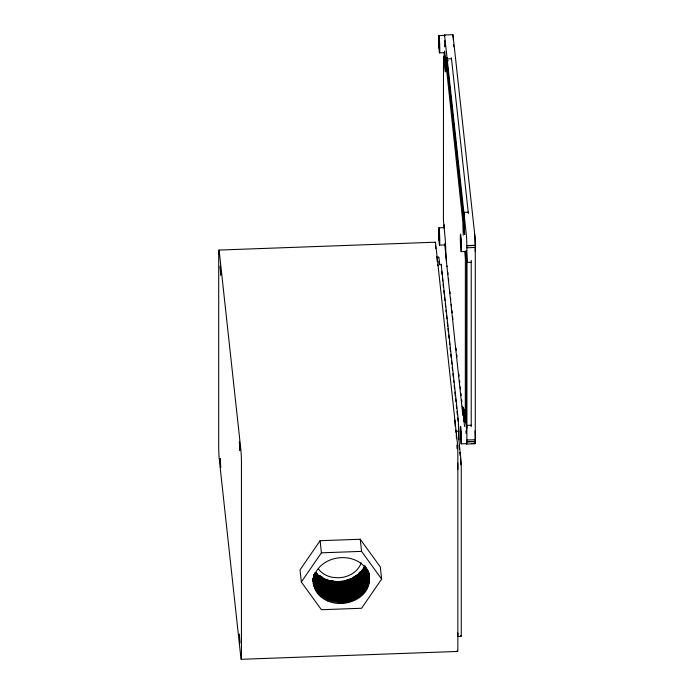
<?xml version="1.0" encoding="UTF-8"?>
<svg xmlns="http://www.w3.org/2000/svg" width="694" height="694" viewBox="0 0 694 694"><rect width="100%" height="100%" fill="white"/><g stroke="black" fill="none" stroke-linecap="round" stroke-linejoin="round"><path stroke-width="1.04" d="M457.346 650.391A9.187 0.468 87.9 0 0 457.849 647.563L457.849 454.926A9.395 0.486 87.9 0 0 457.259 441.844L435.685 243.915A9.395 0.486 87.9 0 0 435.225 242.622M444.42 56.292L444.524 54.462L445.982 67.084A14.791 0.755 87.9 0 0 446.103 68.099M457.849 632.98L457.84 633.735A8.562 0.442 87.9 0 1 457.693 636.363M444.229 35.88A9.543 0.486 87.9 0 1 444.741 36.739L466.299 234.503A9.543 0.486 87.9 0 1 466.871 245.581L466.871 441.844A9.543 0.486 87.9 0 1 466.377 442.954M471.209 260.38A8.701 0.442 87.9 0 1 471.226 261.421L471.226 425.986A8.701 0.442 87.9 0 1 471.209 426.767M474.366 233.913A8.692 0.442 87.9 0 1 475.277 245.468L475.277 441.531A9.543 0.486 87.9 0 1 474.852 443.154M471.825 443.466L475.026 443.353A8.692 0.442 87.9 0 0 475.277 441.375L475.295 439.71A8.692 0.442 87.9 0 0 475.026 431.061M441.037 264.935L441.167 264.171L458.292 419.896L458.812 432.596A10.271 0.529 87.9 0 0 459.367 444.915L460.799 458.118A8.562 0.442 87.9 0 1 461.258 468.381L461.258 633.613A8.562 0.442 87.9 0 1 460.799 635.383M455.611 430.783L455.793 430.08L456.166 432.909M314.096 575.89C325.703 595.487 361.401 590.768 366.666 568.317M368.219 572.724L367.273 578.796L364.48 584.426L360.021 589.336L364.48 584.426M367.343 579.403C359.266 595.053 369.859 576.723 368.28 573.331M437.662 264.666L438.07 265.741M444.602 56.544L445.869 67.752M320.099 540.704L300.025 569.878L301.343 582.006L321.417 609.722L361.565 608.265L381.639 579.091L380.321 566.963L360.247 539.247L320.099 540.704L321.417 552.832L301.343 582.006M319.474 582.283L319.283 580.47C332.547 590.325 353.48 587.601 363.283 574.129M366.215 569.097A28.072 22.876 -6.2 0 1 363.422 574.727C353.567 588.13 332.626 591.062 319.344 581.078A28.072 22.876 -6.2 0 1 313.766 574.762M366.215 569.713A28.072 22.876 -6.2 0 1 363.413 575.343C356.109 585.398 342.428 589.57 330.544 586.751M346.54 587.237L346.341 585.415C353.003 583.463 359.275 579.854 363.352 574.12L363.552 575.942M363.422 574.727C359.223 580.34 353.159 584.244 346.41 586.022M363.413 575.343C359.223 580.921 353.22 584.877 346.471 586.63L346.271 585.424M321.227 591.982A28.072 22.876 -6.2 0 0 340.286 597.413C349.646 596.814 359.015 592.754 364.532 584.929M315.605 572.671A28.072 22.876 -6.2 0 0 318.754 575.621L324.48 579.056L331.307 581.095L338.559 581.615L338.594 582.223L345.881 581.182L352.639 578.64L358.364 574.797A28.072 22.876 -6.2 0 0 364.957 566.183M366.016 567.284A28.072 22.876 -6.2 0 1 358.772 577.824L352.968 581.676L346.141 584.209C336.946 586.343 326.839 584.947 319.145 579.264A28.072 22.876 -6.2 0 1 314.625 574.675M314.764 575.283A28.072 22.876 -6.2 0 0 319.214 579.872C330.795 588.417 347.815 587.428 358.833 578.432A28.072 22.876 -6.2 0 0 366.085 567.892M355.397 576.115L352.517 578.033L345.742 580.574C348.744 581.971 355.458 576.636 358.434 574.788L358.373 574.181A28.072 22.876 -6.2 0 0 364.888 565.575M358.304 574.19L352.5 578.041L352.569 578.649M358.373 574.181L352.569 578.033L352.639 578.64M358.772 577.824L352.968 581.676L346.211 584.209A28.072 22.876 -6.2 0 1 324.948 582.691L319.145 579.264A28.072 22.876 -6.2 0 1 314.694 574.675M319.145 579.872L324.948 583.298A28.072 22.876 -6.2 0 0 346.271 584.816L353.029 582.283L358.833 578.432M354.218 593.188C335.219 599.972 358.286 592.728 360.013 589.232M354.842 593.821A28.072 22.876 -6.2 0 1 340.832 597.404L333.025 596.857C342.289 598.254 352.769 595.799 360.091 589.943M353.263 584.409L356.196 582.778M338.594 582.223L338.559 581.615L345.812 580.574L349.125 579.308M319.014 578.657C328.661 585.875 342.237 586.222 352.899 581.069A28.072 22.876 -6.2 0 0 365.617 567.64M346.506 586.942L349.915 585.97M315.059 573.079A28.072 22.876 -6.2 0 0 318.884 576.835C328.574 583.992 342.021 584.435 352.699 579.247A28.072 22.876 -6.2 0 0 365.018 566.79M338.793 584.036L346.08 582.995L352.83 580.462A28.072 22.876 -6.2 0 0 365.547 567.041M353.029 582.891L353.298 584.704M339.626 591.349L346.87 590.308M339.756 592.563L340.364 593.118A28.072 22.876 -6.2 0 0 367.43 575.153M340.017 594.992L340.633 595.547A28.072 22.876 -6.2 0 0 367.69 577.573M315.944 586.083C323.231 595.409 336.26 598.592 347.451 595.617M444.377 35.004L452.783 34.7M438.946 35.585L445.348 35.351M439.493 52.883A8.692 0.442 87.9 0 0 439.493 40.59A8.692 0.442 87.9 0 0 438.677 39.228A8.692 0.442 87.9 0 0 439.493 52.883L444.828 52.683M468.346 213.587A8.493 0.434 87.9 0 0 468.276 212.78L451.499 58.756L447.162 58.912L447.101 58.4A8.493 0.434 87.9 0 0 446.641 60.161L446.632 62.087A10.436 0.538 87.9 0 1 446.069 64.238M446.641 60.803L448.376 60.742M445.921 64.88L447.04 64.846L447.092 63.874L464.008 222.236A16.882 0.868 87.9 0 0 464.312 232.95M468.216 212.173L463.878 212.329L463.939 212.937A8.493 0.434 87.9 0 1 464.399 223.121L464.407 225.229A10.436 0.538 87.9 0 0 464.728 234.451M462.881 220.51L464 220.466M438.946 227.823L444.281 227.632M218.931 250.066L435.329 242.206M439.493 245.121A8.692 0.442 87.9 0 0 439.493 232.828A8.692 0.442 87.9 0 0 438.677 231.466A8.692 0.442 87.9 0 0 439.493 245.121L444.828 244.921M466.871 245.581L475.277 245.277A9.543 0.486 87.9 0 0 474.696 234.19L453.147 36.435A9.543 0.486 87.9 0 0 452.67 35.125M466.88 245.78L475.277 245.468M466.897 247.784L475.295 247.48L475.277 245.277M461.154 251.618A8.692 0.442 87.9 0 0 461.154 239.335A8.692 0.442 87.9 0 0 460.33 237.964A8.692 0.442 87.9 0 0 461.154 251.618L466.489 251.428M471.235 262.271L466.897 262.427L466.889 261.577A8.701 0.442 87.9 0 0 466.42 251.15M462.881 414.24L464 414.205M471.235 425.214L466.897 425.37L466.889 426.142A8.701 0.442 87.9 0 1 466.42 427.946L465.769 422.047M455.394 431.33L458.812 431.208M466.897 440.013L475.295 439.71M466.88 441.688L475.277 441.375M466.871 441.844L475.277 441.531M461.154 443.856A8.692 0.442 87.9 0 0 461.154 431.573A8.692 0.442 87.9 0 0 460.33 430.202A8.692 0.442 87.9 0 0 461.154 443.856L466.489 443.666M466.663 444.039L475.06 443.735M321.417 552.832L361.565 551.374L381.639 579.091M338.629 582.223C331.515 582.492 324.532 580.297 318.746 576.228A28.072 22.876 -6.2 0 1 315.605 573.279M314.989 578.97L314.443 578.996L315.362 580.774M314.998 572.472A28.072 22.876 -6.2 0 0 318.815 576.228L324.549 579.664L331.376 581.702L331.307 581.095L331.307 581.711M457.641 636.485L461.05 636.363M241.226 659.3L457.624 651.44M333.432 587.263C325.764 586.283 317.826 582.249 314.026 575.283M331.272 580.505L333.059 580.626M338.828 584.044L331.576 583.524L324.818 581.477L319.014 578.05A28.072 22.876 -6.2 0 1 314.564 573.461M339.288 588.278L339.158 587.063L331.906 586.551L325.148 584.504L319.344 581.078M339.219 587.671C332.174 587.662 325.026 586.022 319.344 581.693A28.072 22.876 -6.2 0 1 313.766 575.378M340.433 593.769L333.181 593.249A28.072 22.876 -6.2 0 1 313.367 577.72M340.572 597.846L340.884 597.864A28.072 22.876 -6.2 0 0 354.894 594.29M340.641 598.454L340.945 598.471A28.072 22.876 -6.2 0 0 354.955 594.888M340.901 600.874L341.214 600.9A28.072 22.876 -6.2 0 0 368.566 572.021M335.428 586.204L331.836 585.944L325.078 583.897L325.278 585.719M331.836 586.56C331.203 585.762 333.58 589.718 335.662 588.018M333.025 596.857C326.327 595.521 320.359 592.138 316.004 586.69M314.625 574.068A28.072 22.876 -6.2 0 0 324.887 582.084L331.567 584.131L331.446 582.309M327.863 580.08L324.549 579.056L318.685 575.621L318.815 576.228M325.252 585.424L328.661 586.742M319.483 575.534L322.771 577.477M324.679 580.878L318.876 577.443A28.072 22.876 -6.2 0 1 315.059 573.686M313.141 580.661C315.319 586.794 320.515 591.696 326.197 594.099M324.887 582.084L324.688 580.271L318.884 576.835L319.058 578.683M319.014 578.05L324.749 581.485M319.413 581.676L325.148 585.12L325.009 583.906M314.156 576.497L315.093 578.31A28.072 22.876 -6.2 0 0 363.621 576.549L366.415 570.919A28.072 22.876 -6.2 0 0 366.944 568.95M314.044 577.139L315.909 580.757A28.072 22.876 -6.2 0 0 332.92 590.82L340.173 591.34A28.072 22.876 -6.2 0 0 354.183 587.757M313.211 581.268L315.085 584.99M435.502 245.962L435.771 248.443M438.946 261.343L439.285 264.136M339.158 587.063L339.054 586.465L339.088 587.081M446.034 64.143L445.912 66.494A16.882 0.868 87.9 0 1 445.001 69.981L443.492 56.587L443.431 220.501L445.001 236.611A16.882 0.868 87.9 0 1 445.912 256.849L462.82 415.212L462.889 412.635A16.882 0.868 87.9 0 1 463.8 409.139L465.301 422.533L465.37 258.931L464.754 251.393M466.368 422.247L466.489 258.897L465.874 251.349M451.499 58.756L451.438 58.244A8.493 0.434 87.9 0 0 451.369 57.793M444.62 51.104L462.889 222.28A16.882 0.868 87.9 0 0 463.297 235.136M466.351 423.791L466.515 424.589L466.62 260.042L465.995 250.76M463.87 414.769L464.008 412.592A16.882 0.868 87.9 0 1 464.078 409.772M463.878 420.139L463.939 420.642A8.493 0.434 87.9 0 0 464.399 418.881L464.407 416.964A10.436 0.538 87.9 0 1 464.659 413.615M465.067 415.593L465.301 417.745M463.635 414.361L464.026 417.259L464.13 415.515A14.791 0.755 87.9 0 1 464.321 409.92M446.58 261.404L444.733 244.427A9.334 0.477 87.9 0 1 444.654 243.655M447.743 272.074L447.977 274.225M448.445 278.511L448.68 280.662M449.851 291.393L450.085 293.536M450.553 297.83L450.788 299.973M451.256 304.267L451.49 306.41M451.959 310.704L452.184 312.847M452.653 317.141L452.887 319.283M456.045 348.249L456.279 350.401M456.747 354.686L456.982 356.837M458.855 374.005L459.09 376.148M459.558 380.442L459.784 382.585M460.252 386.879L460.486 389.022M460.955 393.316L461.189 395.459M461.657 399.753L461.892 401.895M462.36 406.19L462.594 408.332M463.063 412.626L464.572 426.472M441.722 271.345L442.078 274.581M442.434 277.817L442.781 281.044M443.136 284.28L443.483 287.516M443.839 290.751L444.195 293.978M444.542 297.214L444.897 300.45M445.253 303.677L445.6 306.913M445.956 310.149L446.19 312.3M446.537 315.536L446.893 318.772M447.248 321.999L447.717 326.31M447.951 328.47L448.307 331.697M448.654 334.933L449.009 338.169M449.356 341.396L449.712 344.632M450.068 347.868L450.415 351.103M450.77 354.33L451.117 357.566M451.473 360.802L451.829 364.029M452.176 367.265L452.531 370.501M452.878 373.728L453.234 376.963M453.59 380.199L453.824 382.351M454.171 385.586L454.527 388.822M454.882 392.049L455.351 396.361M455.585 398.521L455.932 401.748M456.288 404.984L456.643 408.219M456.99 411.455L457.346 414.682M457.702 417.918L458.049 421.154M439.736 264.804L438.981 257.934A8.562 0.442 87.9 0 0 438.582 257.743M459.801 452.436L460.148 455.611M460.495 458.795L460.955 464.789M366.354 570.312L366.285 569.705C366.38 570.425 358.642 583.949 358.833 579.039M360.247 539.247L361.565 551.374M358.902 579.03L359.102 580.843M358.434 575.395L358.633 577.217M358.703 577.824L358.763 578.432M352.63 579.256L352.899 581.069M352.899 581.676L353.029 582.283M345.812 580.574L345.881 581.182M346.141 583.602L345.942 581.789L346.072 583.611M346.211 584.209L346.271 584.816L346.141 584.209M340.52 597.378L340.416 598.627A28.072 22.876 -6.2 0 1 313.358 582.622M338.655 582.83L338.854 584.643M338.924 585.25L338.993 585.857M340.216 596.771L332.964 596.25M331.376 582.318L331.567 584.131M331.689 584.73L331.758 585.337M324.618 579.664L324.48 579.056L324.549 579.664M324.948 582.691L325.018 583.298L324.879 582.7M324.618 580.271L324.818 582.093M319.145 579.264L319.214 579.872M314.963 577.096L315.024 577.703M447.101 266.106L447.162 266.713M454.882 420.017L455.29 426.42M444.689 40.46L444.967 46.559M436.908 256.485L437.255 261.621M444.62 46.836L444.498 44.78M466.489 433.177L466.212 430.653L466.082 433.498M458.387 424.459L458.543 428.979A14.557 0.746 87.9 0 0 458.812 439.84M457.502 448.411L457.173 444.854L457.077 448.758M456.288 434.661L456.47 438.712M457.849 469.344L457.84 468.511A8.562 0.442 87.9 0 0 457.693 463.072M444.55 59.719L444.55 61.887M444.143 56.908L444.151 52.9A8.701 0.442 87.9 0 1 444.169 52.119M444.143 224.986L444.143 228.126M367.013 569.557A28.072 22.876 -6.2 0 1 343.079 589.163A28.072 22.876 -6.2 0 1 314.035 577.182M368.167 572.229A28.072 22.876 -6.2 0 1 347.399 595.122L340.155 596.207A28.072 22.876 -6.2 0 1 313.428 581.104M365.478 566.434A28.072 22.876 -6.2 0 1 352.769 579.854C344.051 584.044 333.736 584.53 324.749 580.878A28.072 22.876 -6.2 0 1 315.128 573.686M364.697 581.381A28.072 22.876 -6.2 0 1 361.661 584.99M360.238 586.291A28.072 22.876 -6.2 0 1 340.433 593.726M361.531 583.819A28.072 22.876 -6.2 0 1 340.303 592.555L333.051 592.034A28.072 22.876 -6.2 0 1 313.584 577.486M360.394 571.587A28.072 22.876 -6.2 0 1 359.024 572.94M321.86 577.139A28.072 22.876 -6.2 0 1 319.431 575.578M317.843 574.328A28.072 22.876 -6.2 0 1 316.264 572.854M459.454 449.261A14.557 0.746 87.9 0 1 459.107 445.14M319.275 581.086A28.072 22.876 -6.2 0 1 313.697 574.771M366.154 568.49A28.072 22.876 -6.2 0 1 342.749 586.135A28.072 22.876 -6.2 0 1 314.824 575.881M318.945 578.05A28.072 22.876 -6.2 0 1 314.495 573.47M367.594 569.974A28.072 22.876 -6.2 0 1 343.946 591.496A28.072 22.876 -6.2 0 1 313.801 578.709M367.074 570.164A28.072 22.876 -6.2 0 1 342.532 589.857A28.072 22.876 -6.2 0 1 313.601 576.888M367.794 571.795A28.072 22.876 -6.2 0 1 342.931 593.491A28.072 22.876 -6.2 0 1 313.159 578.675M367.326 569.765A28.072 22.876 -6.2 0 1 343.209 590.377A28.072 22.876 -6.2 0 1 313.671 577.495M367.404 570.416A28.072 22.876 -6.2 0 1 343.278 591.019A28.072 22.876 -6.2 0 1 313.74 578.145M368.471 575.213A28.072 22.876 -6.2 0 1 368.046 577.208M359.761 589.336A28.072 22.876 -6.2 0 1 340.693 596.155L333.45 595.669A28.072 22.876 -6.2 0 1 313.107 578.215M354.573 591.401A28.072 22.876 -6.2 0 1 340.572 594.975L333.32 594.463A28.072 22.876 -6.2 0 1 313.506 578.97M368.158 581.858A28.072 22.876 -6.2 0 1 365.356 587.488M364.818 588.234A28.072 22.876 -6.2 0 1 341.101 599.833L333.849 599.312A28.072 22.876 -6.2 0 1 313.185 579.915M368.583 572.16A28.072 22.876 -6.2 0 1 344.883 600.718A28.072 22.876 -6.2 0 1 313.237 580.132M333.58 596.883A28.072 22.876 -6.2 0 1 313.055 578.484M360.776 591.184A28.072 22.876 -6.2 0 1 359.24 592.398M354.972 595.036A28.072 22.876 -6.2 0 1 340.962 598.618L333.71 598.098A28.072 22.876 -6.2 0 1 313.055 578.701M368.419 572.42A28.072 22.876 -6.2 0 1 341.969 602.227A28.072 22.876 -6.2 0 1 314.009 575.361M368.124 571.787A28.072 22.876 -6.2 0 1 352.379 597.118A28.072 22.876 -6.2 0 1 319.075 592.294M367.95 571.422A28.072 22.876 -6.2 0 1 347.85 599.26L340.598 600.301A28.072 22.876 -6.2 0 1 326.588 597.742M319.093 592.442A28.072 22.876 -6.2 0 0 340.546 599.842L341.144 600.293A28.072 22.876 -6.2 0 0 368.21 582.318M368.41 574.606A28.072 22.876 -6.2 0 1 367.976 576.601M367.664 570.581A28.072 22.876 -6.2 0 1 349.334 590.794A28.072 22.876 -6.2 0 1 319.943 586.534M319.101 585.849A28.072 22.876 -6.2 0 1 315.492 581.945M314.903 581.095A28.072 22.876 -6.2 0 1 313.87 579.317M367.725 571.188A28.072 22.876 -6.2 0 1 347.069 592.086L339.817 593.136A28.072 22.876 -6.2 0 1 325.807 590.568M324.037 589.726A28.072 22.876 -6.2 0 1 316.186 583.376M368.271 571.179A28.072 22.876 -6.2 0 1 367.959 573.183M368.028 571.015A28.072 22.876 -6.2 0 1 344.276 594.532A28.072 22.876 -6.2 0 1 313.298 579.889M318.824 590.013A28.072 22.876 -6.2 0 1 316.022 586.838M314.894 585.111A28.072 22.876 -6.2 0 1 313.22 581.407M444.481 226.157A8.701 0.442 87.9 0 1 444.42 225.151M446.901 65.036A14.791 0.755 87.9 0 0 446.91 63.536L447.014 61.783L464.13 221.56A14.791 0.755 87.9 0 0 464.494 234.468M452.826 35.082A8.692 0.442 87.9 0 1 453.364 40.087M453.572 44.52A8.692 0.442 87.9 0 1 453.624 46.732M475.295 247.48A8.692 0.442 87.9 0 1 475.026 251.115M361.166 562.817A23.379 19.05 -6.2 0 1 338.629 577.781L332.591 577.347A23.379 19.05 -6.2 0 1 318.425 568.967M326.076 592.997A28.072 22.876 -6.2 0 0 368.098 571.622A28.072 22.876 -6.2 0 1 345.864 597.846A28.072 22.876 -6.2 0 1 313.341 582.483M319.431 588.876A28.072 22.876 -6.2 0 1 315.822 584.981M367.941 571.405A28.072 22.876 -6.2 0 1 343.608 594.012A28.072 22.876 -6.2 0 1 313.228 579.282M368.349 573.938A28.072 22.876 -6.2 0 1 352.014 595.365A28.072 22.876 -6.2 0 1 322.051 592.988M319.682 591.193A28.072 22.876 -6.2 0 1 316.698 588.122M367.725 571.075A28.072 22.876 -6.2 0 1 348.501 599.711A28.072 22.876 -6.2 0 1 313.94 585.849M313.601 584.903A28.072 22.876 -6.2 0 1 313.072 582.977M368.054 571.179A28.072 22.876 -6.2 0 1 346.532 598.323A28.072 22.876 -6.2 0 1 313.402 583.081M364.914 591.748A30.198 24.602 -6.2 0 1 358.555 597.178M355.736 598.792A30.198 24.602 -6.2 0 1 338.698 602.661M348.076 601.88A30.198 24.602 -6.2 0 1 346.141 602.271M343.192 602.652A30.198 24.602 -6.2 0 1 341.231 602.774M340.251 602.8A30.198 24.602 -6.2 0 1 338.282 602.765M218.705 254.039L218.705 446.502A9.395 0.486 87.9 0 0 219.295 459.584L240.87 657.626A9.187 0.468 87.9 0 0 241.451 655.422L241.451 462.785A9.395 0.486 87.9 0 0 240.861 449.703L219.295 251.775A9.395 0.486 87.9 0 0 218.705 254.039M220.232 267.112L220.649 275.188L220.362 266.071L220.232 267.112M220.232 459.558L220.649 467.635L220.362 458.517L220.232 459.558M239.369 442.338L239.786 450.415L239.499 441.297L239.369 442.338M239.369 635.14L239.786 643.217L239.499 634.099L239.369 635.14M438.955 40.868L439.363 48.589L439.085 39.879L438.955 40.868M438.955 233.106L439.363 240.827L439.085 232.117L438.955 233.106M460.616 239.612L461.016 247.333L460.738 238.615L460.616 239.612M460.616 431.85L461.016 439.571L460.738 430.853L460.616 431.85M327.481 600.909A28.072 22.876 -6.2 0 0 369.512 579.533A28.072 22.876 -6.2 0 0 327.481 561.212A28.072 22.876 -6.2 0 0 327.481 600.909"/></g></svg>
